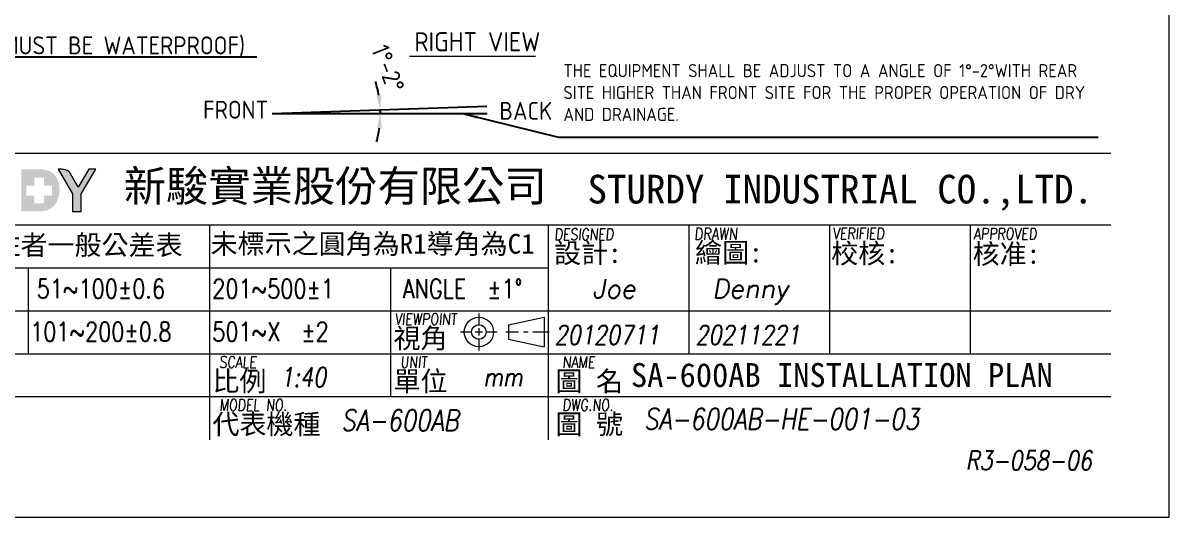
# Model space of a CAD drawing. Header units: millimetres. Extents: x -414134 to -402414, y -47635 to -39395.
# Drawn here: x -407220 to -402414, y -47635 to -45565 of the extents above; entities that cross this region are included whole.
import ezdxf

# ---------------------------------------------------------------- set-up
doc = ezdxf.new("R2010")
doc.units = ezdxf.units.MM
doc.layers.get('0').update_dxf_attribs({"lineweight": 25})
for name, color, linetype, lineweight in [('D', 3, 'Continuous', 13), ('F', 7, 'Continuous', 15), ('T', 4, 'Continuous', 15)]:
    doc.layers.add(name, color=color, linetype=linetype, lineweight=lineweight)
doc.styles.get("Standard").update_dxf_attribs({"font": 'KAIU.TTF'})
doc.styles.add('STU25', font='isocp2.shx')
doc.styles.add('Text', font='romans.shx', dxfattribs={"width": 0.8, "oblique": 10})
doc.dimstyles.new('STU25', dxfattribs={"dimscale": 30, "dimtxt": 2.5, "dimasz": 2, "dimexe": 0.6, "dimexo": 1, "dimgap": 1, "dimtad": 1, "dimdsep": 46, "dimtxsty": 'STU25', "dimcen": 2, "dimazin": 2, "dimtfac": 1, "dimtmove": 0, "dimatfit": 3, "dimfxl": 0, "dimtolj": 1, "dimtzin": 0, "dimarcsym": 0})
doc.dimstyles.new('STU25$7', dxfattribs={"dimscale": 30, "dimtxt": 2.5, "dimasz": 2, "dimexe": 1.25, "dimexo": 0.625, "dimgap": 1, "dimtad": 0, "dimdec": 4, "dimdsep": 46, "dimtxsty": 'STU25', "dimcen": 2.5, "dimazin": 2, "dimtfac": 1, "dimtdec": 4, "dimtmove": 0, "dimatfit": 3, "dimfxl": 0, "dimtolj": 1, "dimtzin": 0, "dimarcsym": 0})

# ---------------------------------------------------------------- blocks, each defined once
blk = doc.blocks.new('*D17')
at = {"layer": 'D', "color": 0, "linetype": 'Continuous', "lineweight": -2}
for start, end in [(9.5863, 17.1726), (0, 2), (344.8274, 352.4137)]:
    blk.add_arc((-406174.5, -45944.5), 453.5, start, end, dxfattribs=at)
at = {"layer": 'D', "color": 0}
for points in [[(-405737.3, -45870), (-405717.4, -45867.9), (-405721.3, -45928.6)], [(-405715, -46005), (-405735, -46003.7), (-405721, -45944.5)]]:
    blk.add_solid(points, dxfattribs=at)
at = {"layer": 'Defpoints', "color": 0}
for p in [(-405274, -45913), (-406174.5, -45944.5), (-406174.5, -45944.5), (-405721, -45939.2), (-405273.5, -45944.5)]:
    blk.add_point(p, dxfattribs=at)
at = {"layer": 'D', "color": 0, "insert": (-405688.8, -45756.1), "char_height": 75, "attachment_point": 5, "rotation": 291.1964, "style": 'STU25'}
blk.add_mtext('1%%D-2%%D', dxfattribs=at)
blk = doc.blocks.new('新駿LOGO')
at = {"layer": 'F'}
h = blk.add_hatch(color=256, dxfattribs=at)
edge = h.paths.add_edge_path()
edge.add_spline(control_points=[(-514.87, -443.62), (-514.87, -443.62), (-513.05, -443.62), (-513.05, -443.62)], knot_values=[-9, -9, -9, -9, -8, -8, -8, -8], degree=3, periodic=0)
edge.add_spline(control_points=[(-513.05, -443.62), (-512.51, -443.62), (-512.09, -443.52), (-511.79, -443.32)], knot_values=[-8, -8, -8, -8, -7, -7, -7, -7], degree=3, periodic=0)
edge.add_spline(control_points=[(-511.79, -443.32), (-511.48, -443.12), (-511.25, -442.85), (-511.09, -442.5)], knot_values=[-7, -7, -7, -7, -6, -6, -6, -6], degree=3, periodic=0)
edge.add_spline(control_points=[(-511.09, -442.5), (-510.93, -442.15), (-510.85, -441.76), (-510.85, -441.32)], knot_values=[-6, -6, -6, -6, -5, -5, -5, -5], degree=3, periodic=0)
edge.add_spline(control_points=[(-510.85, -441.32), (-510.85, -440.87), (-510.93, -440.49), (-511.1, -440.17)], knot_values=[-5, -5, -5, -5, -4, -4, -4, -4], degree=3, periodic=0)
edge.add_spline(control_points=[(-511.1, -440.17), (-511.27, -439.85), (-511.49, -439.61), (-511.78, -439.45)], knot_values=[-4, -4, -4, -4, -3, -3, -3, -3], degree=3, periodic=0)
edge.add_spline(control_points=[(-511.78, -439.45), (-512.06, -439.29), (-512.46, -439.2), (-512.97, -439.2)], knot_values=[-3, -3, -3, -3, -2, -2, -2, -2], degree=3, periodic=0)
edge.add_spline(control_points=[(-512.97, -439.2), (-512.97, -439.2), (-514.87, -439.2), (-514.87, -439.2)], knot_values=[-2, -2, -2, -2, -1, -1, -1, -1], degree=3, periodic=0)
edge.add_spline(control_points=[(-514.87, -439.2), (-514.87, -439.2), (-514.87, -443.62), (-514.87, -443.62)], knot_values=[-1, -1, -1, -1, 0, 0, 0, 0], degree=3, periodic=0)
h.paths.add_polyline_path([(-514.34, -441.95), (-514.34, -440.92), (-513.51, -440.92), (-513.51, -440.07), (-512.48, -440.07), (-512.48, -440.92), (-511.64, -440.92), (-511.64, -441.95), (-512.48, -441.95), (-512.48, -442.77), (-513.51, -442.77), (-513.51, -441.95)], flags=16)
h = blk.add_hatch(color=256, dxfattribs=at)
edge = h.paths.add_edge_path()
edge.add_spline(control_points=[(-509.51, -443.62), (-509.51, -443.62), (-509.51, -441.77), (-509.51, -441.77), (-509.51, -441.77), (-511, -439.2), (-511, -439.2), (-511, -439.2), (-510.64, -439.2), (-510.64, -439.2), (-510.64, -439.2), (-510.3, -439.19), (-510.04, -439.32), (-509.79, -439.45), (-509.71, -439.68), (-509.71, -439.68), (-509.71, -439.68), (-508.9, -441.07), (-508.9, -441.07), (-508.9, -441.07), (-507.78, -439.2), (-507.78, -439.2), (-507.78, -439.2), (-507.05, -439.2), (-507.05, -439.2), (-507.05, -439.2), (-508.59, -441.77), (-508.59, -441.77), (-508.59, -441.77), (-508.59, -443.62), (-508.59, -443.62), (-508.59, -443.62), (-509.51, -443.62), (-509.51, -443.62)], knot_values=[0, 0, 0, 0, 1, 1, 1, 2, 2, 2, 3, 3, 3, 4, 4, 4, 5, 5, 5, 6, 6, 6, 7, 7, 7, 8, 8, 8, 9, 9, 9, 10, 10, 10, 11, 11, 11, 11], degree=3, periodic=1)
at = {"layer": 'F', "lineweight": 0}
blk.add_open_spline([(-509.51, -443.62), (-509.51, -443.62), (-509.51, -441.77), (-509.51, -441.77), (-509.51, -441.77), (-511, -439.2), (-511, -439.2), (-511, -439.2), (-510.64, -439.2), (-510.64, -439.2), (-510.64, -439.2), (-510.3, -439.19), (-510.04, -439.32), (-509.79, -439.45), (-509.71, -439.68), (-509.71, -439.68), (-509.71, -439.68), (-508.9, -441.07), (-508.9, -441.07), (-508.9, -441.07), (-507.78, -439.2), (-507.78, -439.2), (-507.78, -439.2), (-507.05, -439.2), (-507.05, -439.2), (-507.05, -439.2), (-508.59, -441.77), (-508.59, -441.77), (-508.59, -441.77), (-508.59, -443.62), (-508.59, -443.62), (-508.59, -443.62), (-509.51, -443.62), (-509.51, -443.62)], degree=3, knots=[0, 0, 0, 0, 1, 1, 1, 2, 2, 2, 3, 3, 3, 4, 4, 4, 5, 5, 5, 6, 6, 6, 7, 7, 7, 8, 8, 8, 9, 9, 9, 10, 10, 10, 11, 11, 11, 11], dxfattribs=at)
at = {"attachment_point": 1, "style": 'STU25'}
for s, insert, char_height in [('{\\f標楷體|b0|i0|c136|p65;新駿實業股份有限公司}', (-504.12, -439.33), 3.25), ('{\\f標楷體|b0|i0|c136|p65;STURDY\\H0.9667x; \\H1.034x;INDUSTRIAL CO.,LTD.}', (-455.51, -439.78), 3)]:
    blk.add_mtext(s, dxfattribs=dict(at, insert=insert, char_height=char_height))
blk = doc.blocks.new('H421')
at = {"layer": 'F', "color": 7}
for p, q in [((155.91, 38.09), (286.91, 38.09)), ((211.36, 38.09), (286.91, 38.09)), ((155.91, 30.59), (286.91, 30.59)), ((192.41, 30.59), (192.41, 17.09)), ((242.66, 30.59), (242.66, 17.09)), ((257.41, 30.59), (257.41, 17.09)), ((272.16, 30.59), (272.16, 17.09)), ((155.91, 26.09), (227.91, 26.09)), ((173.41, 26.09), (173.41, 17.09)), ((211.41, 26.09), (211.41, 17.09)), ((155.91, 21.59), (286.91, 21.59)), ((214.91, 21.59), (286.91, 21.59)), ((227.91, 21.59), (286.91, 21.59)), ((155.91, 17.09), (286.91, 17.09)), ((211.41, 17.09), (211.41, 12.59)), ((227.91, 17.09), (227.91, 8.09)), ((286.91, 12.59), (155.91, 12.59))]:
    blk.add_line(p, q, dxfattribs=at)
at = {"layer": 'F'}
for p, q in [((227.91, 30.59), (227.91, 17.09)), ((192.41, 17.09), (192.41, 8.09))]:
    blk.add_line(p, q, dxfattribs=at)
at = {"layer": 'F', "color": 0}
for p, q in [((220.66, 21.32), (220.66, 20.14)), ((223.77, 20.14), (227.5, 20.92)), ((227.5, 20.92), (227.5, 17.84)), ((218.72, 19.38), (219.89, 19.38)), ((220.27, 19.38), (221.04, 19.38)), ((220.66, 19.77), (220.66, 19)), ((221.42, 19.38), (222.57, 19.38)), ((223.49, 19.38), (224.81, 19.38)), ((223.77, 20.14), (223.77, 18.62)), ((225.34, 19.38), (225.81, 19.38)), ((226.31, 19.38), (228.03, 19.38)), ((220.66, 18.62), (220.66, 17.45)), ((223.77, 18.62), (227.5, 17.84))]:
    blk.add_line(p, q, dxfattribs=at)
for radius in [1.54, 0.762]:
    blk.add_circle((220.66, 19.38), radius, dxfattribs=at)
blk.add_blockref('新駿LOGO', (687.56, 475.62))
at = {"layer": 'F', "color": 1, "lineweight": 15, "style": 'Text', "oblique": 5, "width": 0.8}
for s, height, p in [('DESIGNED', 1.2, (228.57, 29.01)), ('DRAWN', 1.245, (243.23, 29.03)), ('VERIFIED', 1.2, (257.72, 29.09)), ('APPROVED', 1.2, (272.5, 29.06)), ('VIEWPOINT', 1.2, (211.83, 20.13)), ('SCALE', 1.2, (193.44, 15.63)), ('UNIT', 1.2, (212.42, 15.63)), ('NAME', 1.2, (229.41, 15.63)), ('MODEL NO.', 1.2, (193.44, 11.13)), ('DWG.NO.', 1.2, (229.41, 11.13))]:
    blk.add_text(s, height=height, dxfattribs=at).set_placement(p)
at = {"layer": 'F', "lineweight": -3}
for s, height, p in [('未標註者一般公差表', 2.076, (164.12, 27.45)), ('未標示之圓角為R1導角為C1', 2.0757, (192.54, 27.58)), ('設計:', 2.076, (228.54, 26.61)), ('繪圖:', 2.076, (243.32, 26.66)), ('校核:', 2.076, (257.59, 26.57)), ('核准:', 2.076, (272.41, 26.52)), ('視角', 2.076, (211.71, 17.69)), ('比例', 2.076, (192.73, 13.19)), ('單位', 2.076, (211.71, 13.19)), ('圖 名', 2.076, (228.7, 13.19)), ('代表機種', 2.076, (192.73, 8.69)), ('圖 號', 2.076, (228.7, 8.69))]:
    blk.add_text(s, height=height, dxfattribs=at).set_placement(p)
at = {"layer": 'F', "lineweight": 20, "style": 'Text', "width": 0.8}
for s, p in [('51~100±0.6', (174.32, 22.91)), ('201~500±1', (192.72, 22.91)), ('ANGLE  ±1%%D', (212.68, 22.91)), ('101~200±0.8', (173.63, 18.41)), ('501~X  ±2', (192.72, 18.41))]:
    blk.add_text(s, height=2, dxfattribs=at).set_placement(p)

msp = doc.modelspace()

# ---------------------------------------------------------------- linework, layer by layer
at = {"linetype": 'Continuous'}
for q in [(-405274.049, -45913.019), (-405273.5, -45944.463)]:
    msp.add_line((-406174.5, -45944.463), q, dxfattribs=at)
at = {"layer": 'D'}
msp.add_line((-405599.538, -45704.172), (-405069.941, -45704.172), dxfattribs=at)
at = {"layer": 'F', "color": 6}
msp.add_lwpolyline([(-414134.381, -39394.763), (-414134.381, -47634.763), (-402414.381, -47634.763), (-402414.381, -39394.763)], close=True, dxfattribs=at)
msp.add_lwpolyline([(-414134.381, -39394.763), (-414134.381, -47634.763), (-402414.381, -47634.763), (-402414.381, -39394.763)], close=True, dxfattribs=at)

# ---------------------------------------------------------------- block references
at = {"xscale": 40, "yscale": 40, "zscale": 40}
msp.add_blockref('H421', (-414134.381, -47634.763), dxfattribs=at)

# ---------------------------------------------------------------- texts
at = {"layer": 'D', "color": 4}
msp.add_text('SA-600AB INSTALLATION PLAN', height=100, dxfattribs=at).set_placement((-404670.456, -47089.843))
at = {"layer": 'D', "insert": (-407639.679, -45621.592), "char_height": 75, "attachment_point": 1}
msp.add_mtext('{\\Fisocp2.shx;\\C3;FLOOR (MUST BE WATERPROOF)}', dxfattribs=at)
at = {"layer": 'D', "color": 11, "attachment_point": 1}
for s, insert, char_height in [('{\\Fisocp2.shx;RIGHT VIEW}', (-405578.192, -45603.836), 80), ('{\\Fisocp2.shx;\\C3;THE EQUIPMENT SHALL BE ADJUST TO A ANGLE OF 1%%d-2%%dWITH REAR \\PSITE HIGHER THAN FRONT SITE FOR THE PROPER OPERATION OF DRY \\PAND DRAINAGE.}', (-404953.395, -45737.369), 55)]:
    msp.add_mtext(s, dxfattribs=dict(at, insert=insert, char_height=char_height))
at = {"layer": 'D', "linetype": 'Continuous', "char_height": 75, "width": 218.181, "attachment_point": 1}
for s, insert in [('{\\Fisocp2.shx;FRONT}', (-406464.143, -45891.015)), ('{\\Fisocp2.shx;BACK}', (-405222.195, -45895.788))]:
    msp.add_mtext(s, dxfattribs=dict(at, insert=insert))
at = {"layer": 'T', "lineweight": 20, "style": 'Text', "oblique": 10}
for s, p in [('Joe', (-404832.611, -46718.174)), ('Denny', (-404330.34, -46718.174))]:
    msp.add_text(s, height=80, dxfattribs=at).set_placement(p)
at = {"layer": 'T', "lineweight": 20, "style": 'Text', "oblique": 10, "width": 0.8}
for s, height, p in [('20120711', 80, (-404990.228, -46911.874)), ('20211221', 80, (-404400.228, -46911.874)), ('1:40', 80, (-406140.141, -47088.654)), ('mm', 80, (-405289.816, -47088.427)), ('SA-600AB', 88, (-405885.066, -47273.189)), ('SA-600AB-HE-001-03', 88, (-404615.929, -47267.595))]:
    msp.add_text(s, height=height, dxfattribs=at).set_placement(p)
at = {"layer": 'T', "linetype": 'Continuous', "lineweight": 20, "insert": (-403266.977, -47357.409), "char_height": 80, "attachment_point": 1, "style": 'Text'}
msp.add_mtext('{R3-058-06}', dxfattribs=at)

# ---------------------------------------------------------------- dimensions: what is measured, and where the dimension line sits
at = {"layer": 'D', "linetype": 'Continuous'}
dim = msp.add_angular_dim_2l(base=(-405721.048, -45939.187), line1=((-406174.5, -45944.463), (-405273.5, -45944.463)), line2=((-406174.5, -45944.463), (-405274.049, -45913.019)), text='1%%D-2%%D', dimstyle='STU25', override={"dimtxsty": 'STU25'}, dxfattribs=at)
dim.commit()
dim.dimension.update_dxf_attribs({"geometry": '*D17', "text_midpoint": (-405751.697, -45780.499), "dimtype": 162})

# ---------------------------------------------------------------- leaders
at = {"layer": 'D'}
for points in [[(-407992.597, -45297.93), (-407672.656, -45707.645), (-406238.61, -45707.645)], [(-405370.558, -45946.249), (-404973.965, -46042.985), (-402711.229, -46042.985)]]:
    msp.add_leader(points, dimstyle='STU25$7', override={"dimgap": 1, "dimtad": 0}, dxfattribs=at)

doc.saveas('drawing.dxf')
